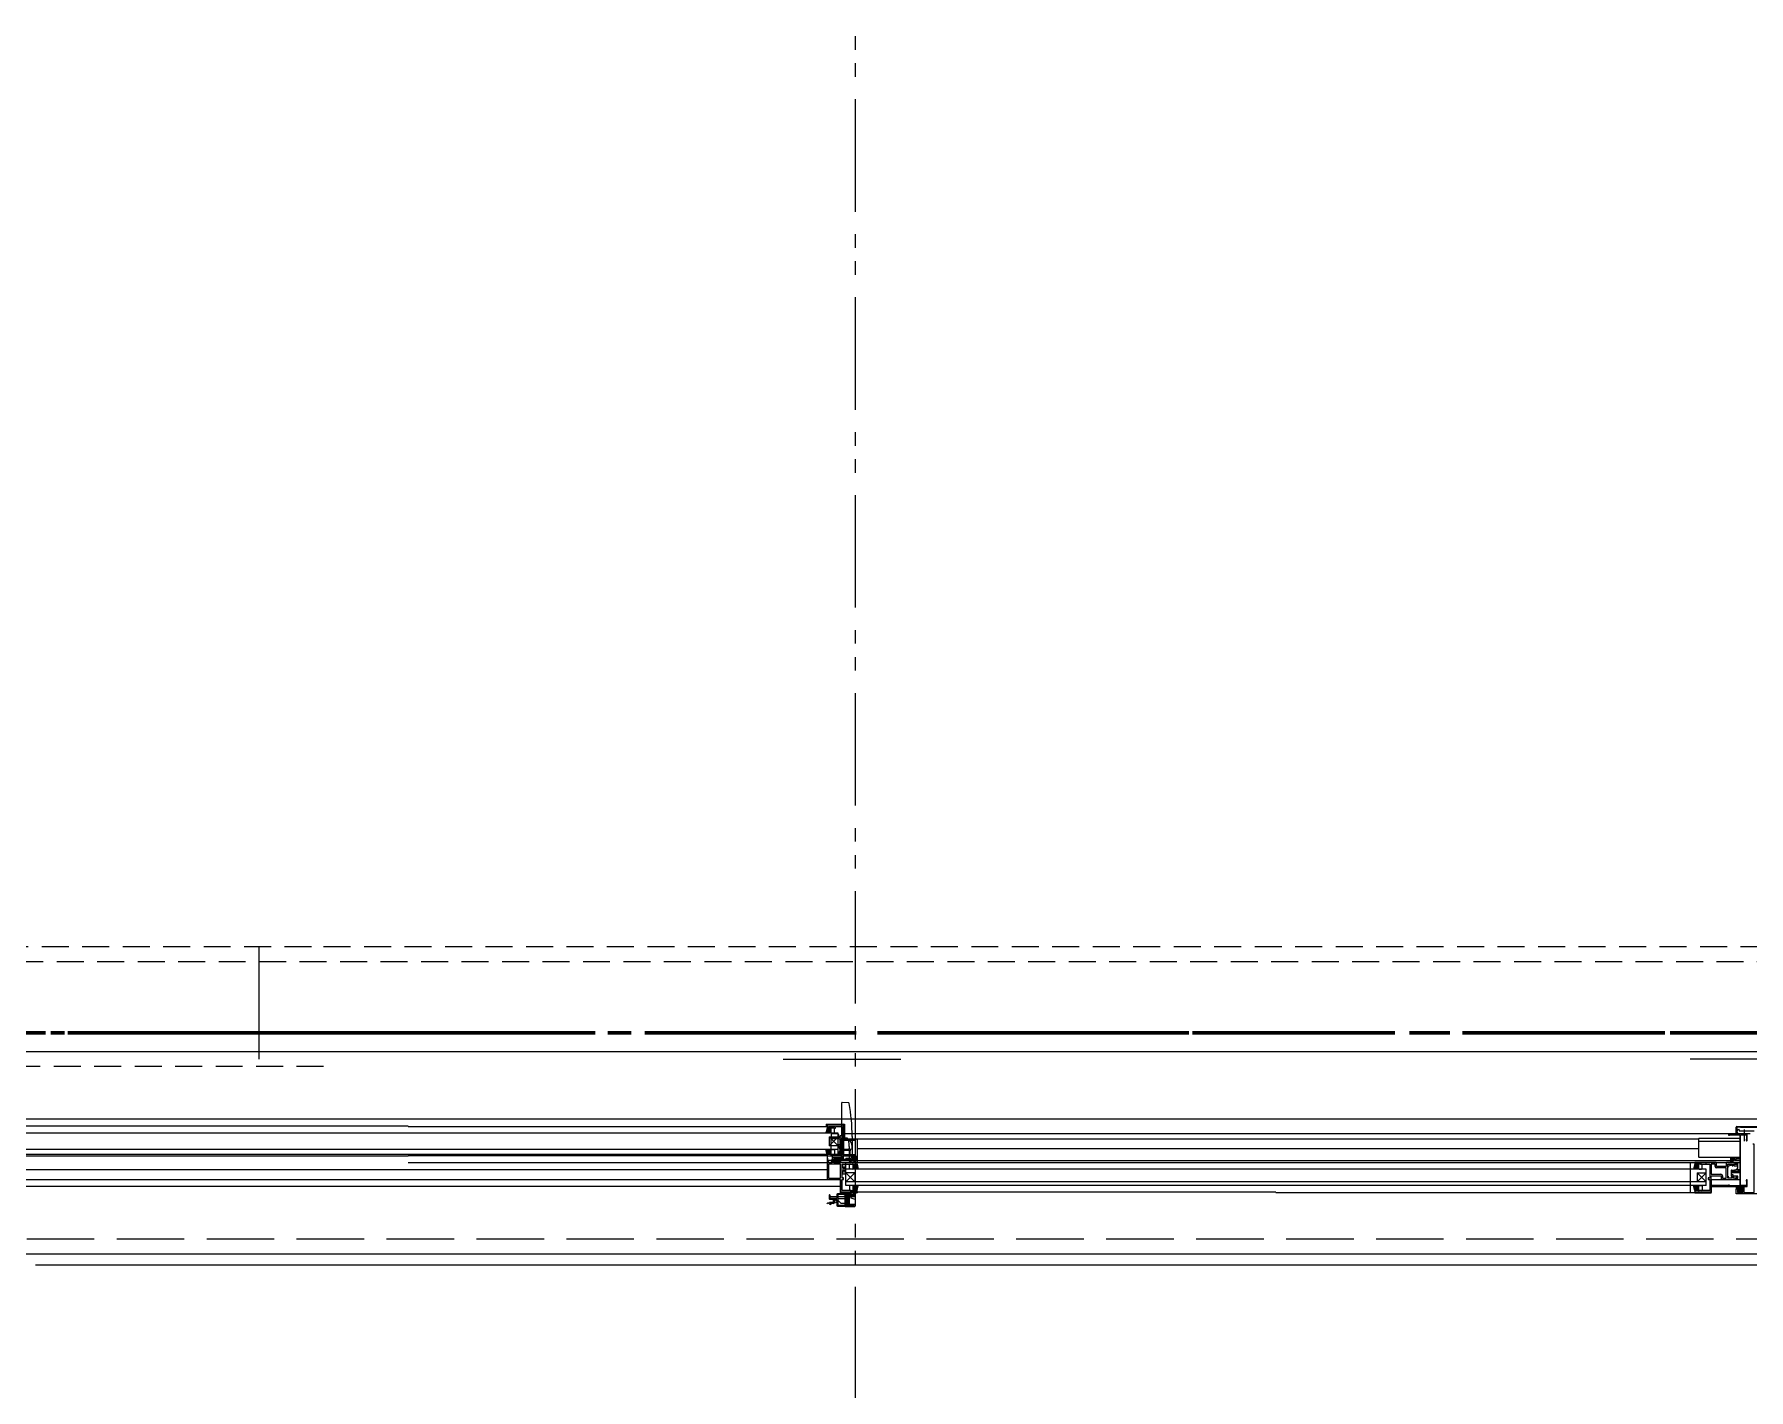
# Model space of a CAD drawing. Units: millimetres at full size, sheet at 1:30. Extents: x -16828 to 149130, y 47892 to 100313.
# Drawn here: x 6890 to 9177, y 50475 to 52283 of the extents above; entities that cross this region are included whole.
import ezdxf

# ---------------------------------------------------------------- set-up
doc = ezdxf.new("R2010")
doc.units = ezdxf.units.MM
doc.header["$LTSCALE"] = 30
for name, pattern in [('CHAIN2', [12, 9, -1, 1, -1]), ('DASHED1', [1.8, 1.2, -0.6]), ('DASHED3', [4, 3, -1]), ('DOUBLE_CHAIN1', [8.8, 5, -1, 0.6, -0.6, 0.6, -1])]:
    doc.linetypes.add(name, pattern=pattern)
for name, color, linetype, lineweight in [('0-0', 7, 'CHAIN2', 15), ('0-1', 7, 'Continuous', 15), ('2-0_通芯', 7, 'DOUBLE_CHAIN1', 15), ('2-2_間仕切り芯', 7, 'DOUBLE_CHAIN1', 15), ('2-A_建具', 7, 'Continuous', 15)]:
    doc.layers.add(name, color=color, linetype=linetype, lineweight=lineweight)

msp = doc.modelspace()

# ---------------------------------------------------------------- linework, layer by layer
at = {"layer": '0-0', "color": 1, "lineweight": 60}
msp.add_line((-9565.04, 50950.86), (35684.96, 50950.86), dxfattribs=at)
at = {"layer": '0-1'}
for p, q in [((6459.96, 50835.86), (11909.96, 50835.86)), ((-6110.04, 50655.86), (31079.96, 50655.86))]:
    msp.add_line(p, q, dxfattribs=at)
at = {"layer": '0-1', "linetype": 'DASHED3'}
msp.add_line((-1280.04, 50675.86), (21780.96, 50675.86), dxfattribs=at)
at = {"layer": '2-0_通芯', "color": 1, "lineweight": 60}
msp.add_line((-10727.74, 50950.86), (35684.96, 50950.86), dxfattribs=at)
at = {"layer": '2-2_間仕切り芯'}
msp.add_line((7984.96, 59059.84), (7984.96, 50005.86), dxfattribs=at)
at = {"layer": '2-A_建具', "linetype": 'DASHED1'}
for p, q in [((6649.96, 51045.86), (11719.96, 51045.86)), ((7275.96, 51065.86), (11093.96, 51065.86))]:
    msp.add_line(p, q, dxfattribs=at)
at = {"layer": '2-A_建具'}
for p, q in [((7189.96, 50915.86), (7189.96, 51065.86)), ((6649.96, 50925.86), (11719.96, 50925.86)), ((7888.96, 50915.86), (8045.96, 50915.86)), ((9323.46, 50915.86), (9098.96, 50915.86)), ((7966.96, 50857.35), (7966.96, 50813.49)), ((7976.15, 50857.55), (7967.48, 50857.85)), ((7388.71, 50826.36), (6807.76, 50826.36)), ((7962.46, 50817.06), (6814.96, 50817.06)), ((7947.46, 50825.56), (7388.71, 50825.56)), ((7947.46, 50823.56), (7945.96, 50817.06)), ((7952.23, 50823.56), (7946.03, 50817.36)), ((7946.36, 50817.06), (7946.03, 50817.39)), ((7946.26, 50828.96), (7970.96, 50828.96)), ((7946.26, 50828.96), (7946.26, 50825.56)), ((7947.77, 50817.06), (7946.3, 50818.53)), ((7950.82, 50823.56), (7946.45, 50819.2)), ((7949.19, 50817.06), (7946.56, 50819.68)), ((7950.6, 50817.06), (7946.83, 50820.83)), ((7949.4, 50823.56), (7946.88, 50821.03)), ((7952.02, 50817.06), (7947.1, 50821.98)), ((7952.46, 50822.37), (7947.15, 50817.06)), ((7947.99, 50823.56), (7947.3, 50822.87)), ((7952.46, 50818.03), (7947.36, 50823.13)), ((7947.46, 50827.26), (7947.46, 50824.06)), ((7952.46, 50823.56), (7947.46, 50823.56)), ((7968.96, 50827.76), (7947.96, 50827.76)), ((7952.46, 50819.45), (7948.34, 50823.56)), ((7952.46, 50820.96), (7948.56, 50817.06)), ((7952.46, 50820.86), (7949.76, 50823.56)), ((7952.46, 50819.55), (7949.97, 50817.06)), ((7952.46, 50822.27), (7951.17, 50823.56)), ((7952.46, 50818.13), (7951.39, 50817.06)), ((7952.46, 50817.06), (7952.46, 50823.56)), ((7952.46, 50822.56), (7952.46, 50818.06)), ((7956.46, 50823.56), (7953.46, 50823.56)), ((7953.46, 50817.06), (7956.46, 50817.06)), ((7962.32, 50815.56), (7953.57, 50815.86)), ((7957.46, 50818.06), (7957.46, 50822.56)), ((7962.46, 50788.49), (7962.46, 50817.06)), ((7962.8, 50815.1), (7963.26, 50809.87)), ((7970.96, 50828.96), (7970.96, 50808.96)), ((9174.46, 50815.86), (7970.96, 50815.86)), ((9159.96, 50816.36), (9159.96, 50824.86)), ((9160.76, 50816.36), (9159.96, 50816.36)), ((9161.87, 50818.28), (9160.76, 50816.36)), ((9160.96, 50825.86), (9208.96, 50825.86)), ((9160.96, 50824.86), (9160.96, 50818.81)), ((9165.96, 50824.86), (9160.96, 50824.86)), ((9160.96, 50818.81), (9161.87, 50818.28)), ((9161.19, 50818.77), (9162.24, 50821.66)), ((9161.61, 50818.05), (9161.41, 50818.16)), ((9161.76, 50816.86), (9161.76, 50817.79)), ((9162.53, 50821.86), (9163.76, 50821.86)), ((9178.86, 50815.86), (9162.76, 50815.86)), ((9164.26, 50821.36), (9164.26, 50820.16)), ((9164.56, 50819.86), (9170.49, 50819.86)), ((9165.96, 50824.46), (9165.96, 50824.86)), ((9203.96, 50824.46), (9165.96, 50824.46)), ((9171.16, 50817.18), (9171.16, 50821.74)), ((9171.16, 50814.98), (9171.16, 50816.18)), ((9171.83, 50819.86), (9184.29, 50819.86)), ((9174.96, 50807.36), (9174.96, 50815.36)), ((7962.46, 50795.06), (6814.96, 50795.06)), ((7947.46, 50788.56), (7945.96, 50795.06)), ((7946.36, 50795.06), (7946.03, 50794.74)), ((7952.23, 50788.56), (7946.03, 50794.76)), ((7947.77, 50795.06), (7946.3, 50793.59)), ((7950.82, 50788.56), (7946.45, 50792.93)), ((7949.19, 50795.06), (7946.56, 50792.44)), ((7950.6, 50795.06), (7946.83, 50791.29)), ((7952.02, 50795.06), (7947.1, 50790.14)), ((7952.46, 50789.75), (7947.15, 50795.06)), ((7952.46, 50794.09), (7947.36, 50788.99)), ((7952.46, 50792.68), (7948.34, 50788.56)), ((7952.46, 50791.16), (7948.56, 50795.06)), ((7952.46, 50792.58), (7949.97, 50795.06)), ((7950.46, 50812.06), (7962.46, 50812.06)), ((7950.46, 50812.06), (7962.46, 50800.06)), ((7950.46, 50800.06), (7962.46, 50812.06)), ((7950.46, 50812.06), (7950.46, 50800.06)), ((7962.46, 50800.06), (7950.46, 50800.06)), ((7952.46, 50793.99), (7951.39, 50795.06)), ((7952.46, 50795.06), (7952.46, 50787.86)), ((7952.46, 50789.56), (7952.46, 50794.06)), ((7953.46, 50795.06), (7956.46, 50795.06)), ((7957.46, 50794.06), (7957.46, 50789.56)), ((7967.46, 50801.49), (7962.46, 50801.49)), ((7967.46, 50801.49), (7962.46, 50788.49)), ((7967.46, 50788.49), (7962.46, 50801.49)), ((7965.06, 50811.26), (7963.49, 50811.29)), ((7964.46, 50808.52), (7964.46, 50788.75)), ((7968.46, 50813.49), (7965.06, 50813.49)), ((7965.06, 50810.88), (7965.06, 50813.49)), ((7968.46, 50812.82), (7965.06, 50812.82)), ((7965.06, 50810.88), (7968.46, 50810.88)), ((7966.96, 50782.37), (7966.96, 50810.74)), ((7966.96, 50806.37), (7967.19, 50807.92)), ((7979.99, 50795.83), (7967.48, 50795.39)), ((7967.7, 50808.35), (7976.55, 50808.04)), ((7967.96, 50794.37), (7976.83, 50794.37)), ((7968.46, 50810.88), (7968.46, 50808.32)), ((7968.46, 50795.42), (7968.46, 50781.87)), ((7970.46, 50811.54), (7970.46, 50808.25)), ((7974.96, 50809.81), (7974.96, 50808.96)), ((7976.96, 50799.37), (7976.96, 50796.67)), ((7976.96, 50793.87), (7976.96, 50779.87)), ((7980.96, 50812.47), (7980.96, 50788.13)), ((7980.96, 50796.83), (7980.96, 50799.37)), ((7987.46, 50808.96), (7987.46, 50778.37)), ((9109.96, 50796.06), (7987.46, 50796.06)), ((9109.96, 50808.96), (9109.96, 50785.46)), ((9164.96, 50805.92), (9109.96, 50805.92)), ((9163.96, 50809.96), (9110.96, 50809.96)), ((9171.16, 50806.34), (9171.16, 50813.98)), ((6769.96, 50786.56), (7388.71, 50786.56)), ((7952.46, 50788.56), (6824.96, 50788.56)), ((6829.96, 50786.66), (7388.71, 50786.66)), ((7947.76, 50786.56), (7388.71, 50786.56)), ((7947.46, 50777.56), (7388.71, 50777.56)), ((7949.4, 50788.56), (7946.88, 50791.09)), ((7947.99, 50788.56), (7947.3, 50789.25)), ((7947.46, 50788.06), (7947.46, 50755.16)), ((7947.46, 50786.56), (7969.53, 50786.55)), ((7954.46, 50780.56), (7948.66, 50780.56)), ((7952.46, 50791.26), (7949.76, 50788.56)), ((7952.46, 50789.85), (7951.17, 50788.56)), ((7952.96, 50787.37), (7963.49, 50787.74)), ((7952.96, 50787.27), (7966.96, 50787.52)), ((7987.46, 50780.97), (7953.04, 50780.97)), ((7953.04, 50779.47), (7966.46, 50779.47)), ((7956.46, 50788.56), (7953.46, 50788.56)), ((7954.96, 50782.47), (7987.46, 50782.47)), ((7954.96, 50780.97), (7954.96, 50782.47)), ((7964.96, 50784.06), (7955.46, 50784.06)), ((9164.96, 50777.56), (7956.39, 50777.56)), ((7956.96, 50782.47), (7956.96, 50780.97)), ((7958.46, 50782.47), (7958.52, 50783.11)), ((7966.4, 50783.11), (7958.52, 50783.11)), ((7958.96, 50780.56), (7968.46, 50780.56)), ((7959.46, 50783.97), (7959.46, 50782.47)), ((7962.46, 50783.97), (7959.46, 50783.97)), ((7959.66, 50779.47), (7959.66, 50778.47)), ((7965.26, 50778.47), (7959.66, 50778.47)), ((7960.46, 50783.76), (7961.1, 50782.47)), ((7960.46, 50780.97), (7960.46, 50778.47)), ((7960.76, 50780.97), (7960.76, 50778.47)), ((7962.46, 50784.9), (7962.46, 50776.87)), ((7964.46, 50783.76), (7963.82, 50782.47)), ((7964.16, 50780.97), (7964.16, 50778.47)), ((7966.96, 50789.64), (7964.46, 50789.61)), ((7964.46, 50780.97), (7964.46, 50778.47)), ((7965.26, 50779.47), (7965.26, 50778.47)), ((7966.46, 50782.47), (7966.4, 50783.11)), ((7966.46, 50779.47), (7966.46, 50780.97)), ((7972.46, 50775.63), (7967.46, 50762.63)), ((7972.46, 50762.63), (7967.46, 50775.63)), ((7968.46, 50786.92), (7977.29, 50787.23)), ((7968.46, 50781.87), (7976.96, 50781.87)), ((7976.96, 50780.37), (7968.96, 50780.37)), ((7969.53, 50780.56), (7969.53, 50786.56)), ((7969.53, 50780.66), (7983.61, 50780.66)), ((7969.53, 50780.56), (7983.11, 50780.56)), ((7972.56, 50783.81), (7972.46, 50781.57)), ((7972.46, 50781.57), (7976.96, 50781.37)), ((7972.46, 50747.06), (7972.46, 50775.63)), ((7972.49, 50782.31), (7976.53, 50782.13)), ((7972.56, 50783.81), (7978.03, 50783.57)), ((7979.99, 50787.13), (7976.98, 50787.02)), ((7977.46, 50770.06), (7977.46, 50774.56)), ((7977.96, 50780.63), (7977.96, 50778.46)), ((7978.46, 50778.37), (7987.46, 50778.37)), ((7978.46, 50775.56), (7981.46, 50775.56)), ((7979.46, 50778.37), (7979.46, 50782.07)), ((7982.11, 50784.66), (7982.11, 50785.46)), ((7982.11, 50784.96), (7984.61, 50784.96)), ((7982.46, 50769.06), (7982.46, 50776.26)), ((7982.46, 50771.45), (7986.57, 50775.56)), ((7982.46, 50772.86), (7985.16, 50775.56)), ((7982.46, 50774.27), (7983.75, 50775.56)), ((7982.46, 50775.56), (7987.46, 50775.56)), ((7982.46, 50770.03), (7987.56, 50775.13)), ((7982.46, 50774.56), (7982.46, 50770.06)), ((7982.46, 50774.37), (7987.77, 50769.06)), ((7982.46, 50772.96), (7986.36, 50769.06)), ((7982.46, 50771.55), (7984.95, 50769.06)), ((7982.46, 50770.13), (7983.53, 50769.06)), ((7982.86, 50784.26), (7982.51, 50784.26)), ((7982.69, 50775.56), (7988.89, 50769.36)), ((7983.11, 50780.76), (7982.86, 50784.26)), ((7982.9, 50769.06), (7987.82, 50773.98)), ((7983.11, 50780.76), (7983.11, 50777.81)), ((7983.61, 50777.66), (7987.46, 50777.66)), ((7984.21, 50784.26), (7983.86, 50784.26)), ((7984.1, 50775.56), (7988.47, 50771.2)), ((7984.32, 50769.06), (7988.09, 50772.83)), ((7984.61, 50785.46), (7984.61, 50784.66)), ((7985.52, 50775.56), (7988.04, 50773.03)), ((7985.73, 50769.06), (7988.35, 50771.68)), ((7986.26, 50786.55), (7986.26, 50781.06)), ((7986.26, 50781.06), (7987.46, 50781.06)), ((7986.93, 50775.56), (7987.62, 50774.87)), ((7987.15, 50769.06), (7988.62, 50770.53)), ((7987.46, 50776.06), (7987.46, 50777.66)), ((9104.96, 50777.46), (7987.46, 50777.46)), ((7987.46, 50775.56), (7988.96, 50769.06)), ((7988.56, 50769.06), (7988.88, 50769.39)), ((9098.96, 50777.46), (9098.96, 50737.76)), ((9104.96, 50775.56), (9103.46, 50769.06)), ((9109.73, 50775.56), (9103.53, 50769.36)), ((9103.86, 50769.06), (9103.53, 50769.39)), ((9105.27, 50769.06), (9103.8, 50770.53)), ((9108.32, 50775.56), (9103.95, 50771.2)), ((9106.69, 50769.06), (9104.06, 50771.68)), ((9108.1, 50769.06), (9104.33, 50772.83)), ((9106.9, 50775.56), (9104.38, 50773.03)), ((9109.52, 50769.06), (9104.6, 50773.98)), ((9109.96, 50774.37), (9104.65, 50769.06)), ((9105.49, 50775.56), (9104.8, 50774.87)), ((9109.96, 50770.03), (9104.86, 50775.13)), ((9104.96, 50777.66), (9104.96, 50776.06)), ((9109.96, 50775.56), (9104.96, 50775.56)), ((9109.96, 50771.45), (9105.84, 50775.56)), ((9109.96, 50772.96), (9106.06, 50769.06)), ((9109.96, 50772.86), (9107.26, 50775.56)), ((9109.96, 50771.55), (9107.47, 50769.06)), ((9109.96, 50774.27), (9108.67, 50775.56)), ((9109.96, 50770.13), (9108.89, 50769.06)), ((9109.96, 50769.06), (9109.96, 50776.26)), ((9109.96, 50774.56), (9109.96, 50770.06)), ((9163.96, 50784.46), (9110.96, 50784.46)), ((9113.96, 50775.56), (9110.96, 50775.56)), ((9114.96, 50770.06), (9114.96, 50774.56)), ((9119.92, 50775.63), (9120, 50775.63)), ((9154.59, 50774.4), (9149.95, 50772.73)), ((9152.46, 50782.86), (9152.46, 50781.56)), ((9153, 50780.36), (9152.46, 50779.82)), ((9152.46, 50780.06), (9152.46, 50778.06)), ((9155.66, 50779.36), (9152.46, 50779.36)), ((9154.76, 50780.36), (9152.76, 50780.36)), ((9152.76, 50778.23), (9152.96, 50779.36)), ((9154.35, 50780.36), (9153.35, 50779.36)), ((9154.55, 50782.77), (9154.05, 50782.27)), ((9154.26, 50781.76), (9154.6, 50781.76)), ((9154.36, 50779.36), (9156.58, 50777.68)), ((9155.47, 50782.83), (9154.4, 50781.76)), ((9156.66, 50781.33), (9154.69, 50779.36)), ((9154.96, 50779.36), (9156.78, 50777.96)), ((9156.65, 50782.66), (9155.06, 50781.07)), ((9155.06, 50781.3), (9155.06, 50780.66)), ((9157.66, 50782.66), (9155.56, 50782.66)), ((9156.15, 50774.37), (9157.46, 50773.76)), ((9156.5, 50779.82), (9156.2, 50779.52)), ((9156.66, 50781.46), (9156.66, 50780.36)), ((9156.96, 50781.76), (9158.36, 50781.76)), ((9158.19, 50782.86), (9157.09, 50781.76)), ((9161.75, 50776.27), (9157.53, 50777.54)), ((9158.64, 50781.96), (9158.46, 50781.78)), ((9158.66, 50782.06), (9158.66, 50782.56)), ((9162.46, 50771.66), (9162.46, 50775.32)), ((7947.46, 50768.06), (6824.96, 50768.06)), ((7965.26, 50738.26), (7965.26, 50754.57)), ((7965.46, 50754.57), (7965.26, 50754.57)), ((7967.46, 50762.63), (7972.46, 50762.63)), ((9119.96, 50769.06), (7972.46, 50769.06)), ((7984.46, 50764.06), (7972.46, 50764.06)), ((7984.46, 50764.06), (7972.46, 50752.06)), ((7984.46, 50752.06), (7972.46, 50764.06)), ((9119.96, 50752.06), (7972.46, 50752.06)), ((9119.96, 50747.06), (7972.46, 50747.06)), ((7981.46, 50769.06), (7978.46, 50769.06)), ((7981.46, 50747.06), (7978.46, 50747.06)), ((7982.46, 50741.75), (7987.77, 50747.06)), ((7982.46, 50743.16), (7986.36, 50747.06)), ((7982.46, 50744.58), (7984.95, 50747.06)), ((7982.46, 50747.06), (7982.46, 50739.86)), ((7982.46, 50745.99), (7983.53, 50747.06)), ((7982.69, 50740.56), (7988.89, 50746.76)), ((7982.9, 50747.06), (7987.82, 50742.14)), ((7984.32, 50747.06), (7988.09, 50743.29)), ((7984.46, 50764.06), (7984.46, 50752.06)), ((7985.73, 50747.06), (7988.35, 50744.44)), ((7987.15, 50747.06), (7988.62, 50745.59)), ((7987.46, 50740.56), (7988.96, 50747.06)), ((7988.56, 50747.06), (7988.88, 50746.74)), ((9104.96, 50740.56), (9103.46, 50747.06)), ((9103.86, 50747.06), (9103.53, 50746.74)), ((9109.73, 50740.56), (9103.53, 50746.76)), ((9105.27, 50747.06), (9103.8, 50745.59)), ((9106.69, 50747.06), (9104.06, 50744.44)), ((9108.1, 50747.06), (9104.33, 50743.29)), ((9109.52, 50747.06), (9104.6, 50742.14)), ((9109.96, 50741.75), (9104.65, 50747.06)), ((9109.96, 50743.16), (9106.06, 50747.06)), ((9109.96, 50744.58), (9107.47, 50747.06)), ((9107.96, 50764.06), (9119.96, 50764.06)), ((9107.96, 50764.06), (9119.96, 50752.06)), ((9107.96, 50752.06), (9119.96, 50764.06)), ((9107.96, 50764.06), (9107.96, 50752.06)), ((9109.96, 50745.99), (9108.89, 50747.06)), ((9109.96, 50747.06), (9109.96, 50739.86)), ((9110.96, 50769.06), (9113.96, 50769.06)), ((9110.96, 50747.06), (9113.96, 50747.06)), ((9119.96, 50747.06), (9119.96, 50769.06)), ((9126.96, 50762.09), (9139.89, 50762.09)), ((9126.96, 50755.16), (9164.96, 50755.16)), ((9149.96, 50747.26), (9127.16, 50747.26)), ((9149.56, 50759.76), (9148.96, 50759.76)), ((9149.56, 50759.76), (9149.56, 50757.09)), ((9153.36, 50757.76), (9154.53, 50757.76)), ((9153.36, 50757.09), (9153.36, 50757.76)), ((9153.46, 50767.71), (9153.46, 50759.46)), ((9153.46, 50764.66), (9164.96, 50764.66)), ((9162.46, 50759.46), (9153.46, 50759.46)), ((9153.68, 50767.66), (9159.06, 50767.71)), ((9155.73, 50761.58), (9153.73, 50762.31)), ((9154.53, 50757.76), (9154.53, 50759.46)), ((9154.83, 50759.76), (9155.76, 50759.76)), ((9156.06, 50760.06), (9156.06, 50761.11)), ((9157.53, 50755.18), (9161.75, 50756.45)), ((9164.96, 50768.06), (9159.84, 50768.06)), ((9174.96, 50746.36), (9174.96, 50754.36)), ((7965.26, 50745.86), (6760.46, 50745.86)), ((7950.46, 50734.16), (7950.46, 50729.26)), ((7950.86, 50723.76), (7956.36, 50723.76)), ((7951.46, 50732.36), (7960.46, 50732.36)), ((7980.06, 50735.86), (7961.46, 50735.86)), ((7961.76, 50732.36), (7971.46, 50732.36)), ((7961.76, 50729.66), (7971.46, 50729.66)), ((7962.06, 50728.56), (7961.76, 50728.56)), ((7962.06, 50728.56), (7962.06, 50727.56)), ((7962.06, 50727.56), (7965.86, 50723.76)), ((7965.26, 50738.26), (7987.76, 50738.26)), ((7965.86, 50723.76), (7971.46, 50723.76)), ((7965.96, 50738.56), (8546.21, 50738.56)), ((7986.76, 50737.26), (7966.26, 50737.26)), ((7971.46, 50737.21), (7971.46, 50735.86)), ((7971.46, 50720.75), (7971.46, 50732.39)), ((7971.96, 50735.86), (7971.96, 50737.2)), ((7971.96, 50736.36), (7972.46, 50736.36)), ((7972.46, 50737.2), (7972.46, 50735.86)), ((7972.76, 50720.74), (7972.76, 50734.68)), ((7972.76, 50734.36), (7977.06, 50734.36)), ((7972.76, 50734.36), (7973.76, 50733.36)), ((7972.92, 50735.86), (7972.92, 50737.19)), ((7973.42, 50737.19), (7973.42, 50735.86)), ((7973.76, 50733.36), (7973.76, 50721.96)), ((7976.06, 50733.36), (7973.76, 50733.36)), ((7976.06, 50733.36), (7977.06, 50734.36)), ((7976.06, 50721.96), (7976.06, 50733.36)), ((7976.5, 50735.86), (7976.5, 50737.16)), ((7977, 50737.16), (7977, 50735.86)), ((7977.06, 50734.74), (7977.06, 50720.68)), ((7984.46, 50732.16), (7977.06, 50732.16)), ((7977.46, 50746.06), (7977.46, 50741.56)), ((7977.46, 50735.86), (7977.46, 50737.15)), ((7977.46, 50736.36), (7977.96, 50736.36)), ((7977.96, 50737.15), (7977.96, 50735.86)), ((7984.26, 50733.56), (7978.26, 50733.56)), ((7978.46, 50740.56), (7981.46, 50740.56)), ((7978.46, 50737.15), (7978.46, 50735.86)), ((7979.46, 50730.34), (7979.46, 50732.16)), ((7984.8, 50728.4), (7979.46, 50730.34)), ((7980.06, 50735.86), (7980.06, 50734.41)), ((7982.46, 50746.09), (7987.56, 50740.99)), ((7982.46, 50741.56), (7982.46, 50746.06)), ((7982.46, 50744.68), (7986.57, 50740.56)), ((7982.46, 50743.26), (7985.16, 50740.56)), ((7982.46, 50741.85), (7983.75, 50740.56)), ((7982.46, 50740.56), (7987.46, 50740.56)), ((7982.46, 50734.41), (7982.46, 50735.86)), ((7982.46, 50735.86), (7985.46, 50735.86)), ((7983.76, 50734.41), (7983.76, 50733.56)), ((7984.1, 50740.56), (7988.47, 50744.93)), ((7985.46, 50720.26), (7985.46, 50737.18)), ((7985.46, 50733.46), (7985.46, 50734.86)), ((7985.52, 50740.56), (7988.04, 50743.09)), ((7986.93, 50740.56), (7987.62, 50741.25)), ((7987.46, 50738.56), (7987.46, 50740.06)), ((7987.76, 50738.56), (7987.76, 50738.26)), ((8546.21, 50737.76), (9127.16, 50737.76)), ((9108.32, 50740.56), (9103.95, 50744.93)), ((9106.9, 50740.56), (9104.38, 50743.09)), ((9104.66, 50738.56), (9104.66, 50738.26)), ((9127.16, 50738.26), (9104.66, 50738.26)), ((9105.49, 50740.56), (9104.8, 50741.25)), ((9109.96, 50746.09), (9104.86, 50740.99)), ((9109.96, 50740.56), (9104.96, 50740.56)), ((9105.66, 50737.26), (9126.16, 50737.26)), ((9109.96, 50744.68), (9105.84, 50740.56)), ((9109.96, 50743.26), (9107.26, 50740.56)), ((9109.96, 50741.85), (9108.67, 50740.56)), ((9109.96, 50741.56), (9109.96, 50746.06)), ((9113.96, 50740.56), (9110.96, 50740.56)), ((9114.96, 50746.06), (9114.96, 50741.56)), ((9127.16, 50745.86), (9174.46, 50745.86)), ((9161.82, 50745.91), (9159.96, 50744.38)), ((9159.96, 50745.91), (9159.96, 50742.86)), ((9162.41, 50745.91), (9159.96, 50745.91)), ((9163.11, 50745.79), (9159.96, 50742.92)), ((9159.96, 50742.86), (9163.71, 50742.86)), ((9159.96, 50735.86), (9159.96, 50742.36)), ((9160.46, 50742.86), (9162.96, 50742.86)), ((9164.39, 50745.64), (9161.35, 50742.86)), ((9162.78, 50741.46), (9162.16, 50740.84)), ((9162.16, 50740.96), (9162.16, 50739.56)), ((9168.9, 50745.91), (9162.17, 50739.44)), ((9163.71, 50741.46), (9162.66, 50741.46)), ((9168.16, 50739.06), (9162.66, 50739.06)), ((9165.77, 50745.61), (9162.77, 50742.86)), ((9170.31, 50745.91), (9163.21, 50739.06)), ((9167.3, 50745.73), (9163.71, 50742.39)), ((9163.71, 50742.86), (9163.71, 50741.46)), ((9167.11, 50741.55), (9164.62, 50739.06)), ((9168.38, 50741.41), (9166.04, 50739.06)), ((9167.11, 50742.86), (9167.11, 50741.46)), ((9170.41, 50742.86), (9167.11, 50742.86)), ((9167.11, 50741.46), (9168.16, 50741.46)), ((9168.66, 50740.27), (9167.45, 50739.06)), ((9167.96, 50742.86), (9169.96, 50742.86)), ((9168.41, 50745.91), (9170.41, 50745.91)), ((9170.41, 50744.6), (9168.42, 50742.86)), ((9168.66, 50740.96), (9168.66, 50739.56)), ((9170.41, 50743.43), (9169.84, 50742.86)), ((9170.41, 50745.91), (9170.41, 50742.86)), ((7948.96, 50722.5), (7948.76, 50722.5)), ((7951.96, 50723.26), (7951.76, 50723.26)), ((7954.96, 50722.5), (7954.76, 50722.5)), ((7961.46, 50719.56), (7984.46, 50719.56)), ((7961.76, 50720.76), (7971.46, 50720.76)), ((7971.46, 50719.56), (7971.46, 50719.26)), ((7971.46, 50719.26), (7984.46, 50719.26)), ((7973.76, 50721.96), (7976.06, 50721.96)), ((7976.06, 50721.96), (7977.06, 50720.96)), ((7977.06, 50722.06), (7985.46, 50722.06)), ((7985.46, 50720.56), (7985.46, 50721.26)), ((11478.46, 50640.86), (6891.46, 50640.86))]:
    msp.add_line(p, q, dxfattribs=at)
at = {"layer": '2-A_建具', "linetype": 'DASHED1'}
msp.add_lwpolyline([(7275.96, 50905.86), (6629.96, 50905.86), (6629.96, 51065.86), (7275.96, 51065.86)], dxfattribs=at)
at = {"layer": '2-A_建具'}
for points in [[(7969.46, 50827.96), (7947.26, 50827.96), (7947.26, 50825.56)], [(7952.24, 50824.15), (7949.39, 50824.91), (7949.39, 50825.83), (7957.96, 50825.83), (7957.96, 50823.56), (7958.96, 50823.56), (7958.96, 50825.83), (7967.46, 50825.83), (7967.46, 50808.96), (7965.46, 50808.96), (7965.46, 50806.86), (7966.26, 50806.86)], [(7963.26, 50809.87), (7953.26, 50809.87), (7953.26, 50815.56)], [(9109.96, 50808.96), (7969.46, 50808.96), (7969.46, 50827.96)], [(9149.96, 50815.86), (9149.96, 50814.26), (9151.16, 50814.26)], [(7952.96, 50787.27), (7952.96, 50809.87), (7963.49, 50809.5), (7963.49, 50811.29)], [(7966.59, 50807.03), (7967.46, 50807.03), (7967.46, 50788.49), (7962.42, 50788.49)], [(9151.76, 50814.86), (9164.96, 50814.86), (9164.96, 50783.86), (9153.46, 50783.86)], [(9174.46, 50754.86), (9173.96, 50754.86), (9173.36, 50753.82), (9173.36, 50752.86), (9174.06, 50752.86), (9174.06, 50747.06), (9166.16, 50747.06), (9166.16, 50814.66), (9174.06, 50814.66), (9174.06, 50808.86), (9173.36, 50808.86), (9173.36, 50807.9), (9173.96, 50806.86), (9174.46, 50806.86)], [(9170.46, 50742.36), (9170.46, 50737.79), (9183.99, 50737.79), (9183.99, 50802.13), (9182.46, 50802.13)], [(7947.46, 50786.56), (7967.53, 50786.56), (7967.53, 50782.06)], [(7954.46, 50786.56), (7954.46, 50779.86), (7953.06, 50779.86), (7953.06, 50779.06), (7954.46, 50779.06), (7954.46, 50777.56), (7948.66, 50777.56), (7948.66, 50779.06), (7950.06, 50779.06), (7950.06, 50779.86), (7948.66, 50779.86), (7948.66, 50782.96)], [(7961.5, 50788.49), (7955.19, 50788.49), (7953.46, 50787.86), (7952.46, 50787.86)], [(7956.39, 50777.56), (7956.39, 50782.56), (7959.27, 50782.56), (7965, 50783.06)], [(7967.53, 50782.06), (7964.65, 50782.06), (7958.92, 50781.56)], [(7968.33, 50757.09), (7967.46, 50757.09), (7967.46, 50775.63), (7972.5, 50775.63)], [(7969.46, 50781.56), (7969.46, 50786.56), (7979.56, 50786.56), (7979.56, 50785.26)], [(7973.42, 50775.63), (7979.73, 50775.63), (7981.46, 50776.26), (7982.46, 50776.26)], [(7980.56, 50784.26), (7981.86, 50784.26), (7981.86, 50785.06), (7980.76, 50785.06), (7980.76, 50786.56), (7985.96, 50786.56), (7985.96, 50785.06), (7984.86, 50785.06), (7984.86, 50784.26), (7986.26, 50784.26)], [(7981.06, 50786.56), (7981.06, 50785.46), (7982.11, 50785.46)], [(7983.61, 50777.66), (7983.61, 50780.76), (7983.86, 50784.26)], [(7983.61, 50780.56), (9154.76, 50780.56), (9154.76, 50781.36), (9153.66, 50781.36), (9153.66, 50782.86), (9158.86, 50782.86), (9158.86, 50781.36), (9157.76, 50781.36), (9157.76, 50780.56), (9164.96, 50780.56)], [(7984.61, 50785.46), (7985.66, 50785.46), (7985.66, 50786.56)], [(9162.46, 50775.32), (9157.39, 50777.46), (9157.39, 50777.66), (9147.46, 50777.66), (9147.46, 50777.46), (9133.46, 50777.46), (9133.46, 50777.66), (9104.96, 50777.66)], [(9109.96, 50776.26), (9110.96, 50776.26), (9112.69, 50775.63), (9119, 50775.63)], [(9120.92, 50775.63), (9124.96, 50775.63), (9124.96, 50757.09), (9124.09, 50757.09)], [(9132.03, 50772.63), (9132.03, 50775.63), (9126.96, 50775.63), (9126.96, 50762.09)], [(9146.96, 50777.06), (9146.96, 50772.56), (9133.96, 50772.56), (9133.96, 50777.06)], [(9141.89, 50760.09), (9141.89, 50757.09), (9147.03, 50757.09), (9147.03, 50770.63), (9134.03, 50770.63)], [(9162.46, 50757.4), (9162.46, 50759.46), (9160.16, 50759.46), (9160.16, 50758.66), (9161.26, 50758.66), (9161.26, 50757.45), (9160.06, 50757.09), (9156.06, 50757.09), (9156.06, 50758.66), (9157.16, 50758.66), (9157.16, 50759.46), (9154.86, 50759.46), (9154.86, 50757.09), (9148.96, 50757.09), (9148.96, 50775.63), (9154.86, 50775.63), (9154.86, 50773.26), (9155.86, 50773.26), (9155.86, 50775.63), (9160.06, 50775.63), (9161.46, 50775.21), (9161.46, 50773.76)], [(9153.46, 50767.71), (9159.06, 50767.71), (9159.7, 50767.94), (9161.39, 50769.36), (9162.46, 50771.66)], [(9162.46, 50772.96), (9157.46, 50772.96), (9157.46, 50773.76)], [(9160.06, 50781.56), (9160.06, 50782.66), (9164.96, 50782.66), (9164.96, 50767.36), (9162.65, 50767.36)], [(6824.96, 50755.16), (7965.46, 50755.16), (7965.46, 50739.06)], [(7982.46, 50739.86), (7981.46, 50739.86), (7979.73, 50740.49), (7967.46, 50740.49), (7967.46, 50755.16), (7969.46, 50755.16), (7969.46, 50757.26), (7968.66, 50757.26)], [(9123.76, 50757.26), (9122.96, 50757.26), (9122.96, 50755.16), (9124.96, 50755.16), (9124.96, 50740.49), (9112.69, 50740.49), (9110.96, 50739.86), (9109.96, 50739.86)], [(9126.96, 50739.06), (9126.96, 50760.16), (9139.96, 50760.16), (9139.96, 50755.66)], [(9126.96, 50755.26), (9140.46, 50755.26), (9140.46, 50755.06), (9157.39, 50755.06), (9157.39, 50755.16), (9161.75, 50756.45), (9162.26, 50756.81), (9162.46, 50757.4)], [(9127.16, 50737.76), (9127.16, 50754.57), (9126.96, 50754.57)], [(9151.16, 50747.46), (9149.96, 50747.46), (9149.96, 50745.86)], [(9154.66, 50764.66), (9154.66, 50765.96), (9164.96, 50765.96), (9164.96, 50746.86), (9151.76, 50746.86)], [(9162.26, 50767.66), (9157.96, 50767.66), (9153.92, 50767.31)], [(7950.96, 50728.76), (7955.56, 50728.76), (7955.56, 50724.56), (7950.86, 50724.56), (7950.86, 50723.76)], [(7960.46, 50734.86), (7960.46, 50729.66), (7951.46, 50729.66), (7951.46, 50734.16)], [(7957.66, 50724.94), (7957.41, 50725.15), (7957.09, 50725.07), (7956.82, 50725.54), (7957.38, 50726.1), (7957.28, 50726.36), (7956.66, 50726.36), (7956.66, 50728.56), (7960.46, 50728.56), (7960.46, 50725.56), (7960.76, 50725.26), (7960.91, 50724.93), (7960.46, 50724.39), (7960.46, 50720.56)], [(7966.26, 50737.26), (7965.55, 50737.55), (7965.26, 50738.26)], [(7982.96, 50720.96), (7978.26, 50720.96), (7978.26, 50721.76), (7977.26, 50721.76), (7977.26, 50720.66), (7972.66, 50720.66), (7972.66, 50734.76), (7977.26, 50734.76), (7977.26, 50732.46), (7984.46, 50732.46)], [(7978.26, 50733.56), (7978.26, 50735.06), (7979.76, 50735.06), (7979.76, 50735.86)], [(7978.76, 50733.56), (7978.76, 50734.41), (7983.76, 50734.41)], [(7982.76, 50735.86), (7982.76, 50735.06), (7984.26, 50735.06), (7984.26, 50733.56)], [(7987.76, 50738.26), (7987.47, 50737.55), (7986.76, 50737.26)], [(9104.96, 50740.06), (9104.96, 50738.56), (9126.46, 50738.56)], [(9209.96, 50742.36), (9209.96, 50735.86), (9159.96, 50735.86)], [(9163.46, 50742.36), (9163.46, 50741.86), (9161.96, 50741.86), (9161.96, 50737.79), (9168.96, 50737.79), (9168.96, 50741.86), (9167.46, 50741.86), (9167.46, 50742.36)], [(7977.06, 50720.96), (7972.76, 50720.96), (7973.76, 50721.96)], [(7984.96, 50721.76), (7983.76, 50721.76), (7983.46, 50721.46)]]:
    msp.add_lwpolyline(points, dxfattribs=at)
for points in [[(7969.46, 50788.49), (7985.53, 50788.49), (7985.53, 50807.03), (7969.46, 50807.03)], [(7949.39, 50757.09), (7965.46, 50757.09), (7965.46, 50775.63), (7949.39, 50775.63)], [(7961.76, 50720.46), (7971.46, 50720.46), (7971.46, 50732.66), (7970.66, 50732.66), (7970.66, 50733.56), (7971.46, 50733.56), (7971.46, 50734.96), (7961.76, 50734.96)]]:
    msp.add_lwpolyline(points, close=True, dxfattribs=at)
msp.add_circle((7958.97, 50725.66), 1.45, dxfattribs=at)
for centre, radius, start, end in [((7967.46, 50857.35), 0.5, 88, 180), ((7976.11, 50856.55), 1, 9.79346, 88), ((7715.96, 50811.65), 265, 0.17857, 9.79346), ((7947.26, 50827.96), 1, 90, 179.99999), ((7947.96, 50827.26), 0.5, 90, 180), ((7947.96, 50824.06), 0.5, 180, 270), ((7952.16, 50823.86), 0.3, 270, 75), ((7953.46, 50822.56), 1, 90.0001, 180.0001), ((7953.46, 50818.06), 1, 180.0001, 270.0001), ((7953.56, 50815.56), 0.3, 88, 180), ((7956.46, 50822.56), 1, 0.0001, 90.0001), ((7956.46, 50818.06), 1, 270.0001, 0.0001), ((7962.3, 50815.06), 0.5, 5, 88.02699), ((7968.96, 50827.26), 0.5, 0, 90), ((7969.96, 50827.96), 1, 0, 90), ((9160.96, 50824.86), 1, 90, 180), ((9161.66, 50818.6), 0.5, 160.00375, 240.00007), ((9161.46, 50817.79), 0.3, 0, 60.01506), ((9162.76, 50816.86), 1, 180, 270), ((9162.53, 50821.56), 0.3, 90, 159.98725), ((9163.76, 50821.36), 0.5, 0, 90), ((9164.56, 50820.16), 0.3, 180, 270), ((9170.49, 50819.66), 0.2, 16.60294, 90), ((9171.16, 50819.86), 0.5, 196.5981, 343.3939), ((9171.83, 50819.66), 0.2, 90, 163.39706), ((9174.46, 50815.36), 0.5, 0, 90), ((7953.46, 50794.06), 1, 89.9999, 179.9999), ((7956.46, 50794.06), 1, 359.9999, 89.9999), ((7963.46, 50808.52), 1, 0, 90), ((7963.46, 50808.5), 1, 0, 88), ((7966.26, 50807.06), 0.2, 270, 324.90037), ((7966.59, 50806.83), 0.2, 90, 144.90037), ((7966.46, 50810.74), 0.5, 0, 16.57035), ((7967.46, 50795.89), 0.5, 180, 272), ((7967.96, 50795.37), 1, 180, 270), ((7967.69, 50807.85), 0.5, 88, 171.46923), ((7969.96, 50809.46), 0.5, 180, 270), ((7971.46, 50810.95), 0.5, 180, 268.6024), ((7970.96, 50790.46), 20, 81.24067, 88.6024), ((7970.96, 50790.46), 20, 79.17457, 81.24067), ((7974.66, 50809.81), 0.3, 0, 79.17457), ((7975.59, 50807.07), 1, 5.53061, 88), ((7975.96, 50796.67), 1, 272, 0), ((7976.5, 50807.04), 1, 49.17186, 88), ((7895.96, 50799.36), 81, 0.00856, 5.53061), ((7975.96, 50793.87), 1, 0, 30), ((7969.96, 50799.47), 11, 359.4814, 49.17186), ((7863.66, 50797.87), 115, 355.1492, 358.95761), ((7979.96, 50796.83), 1, 272, 0), ((7986.46, 50807.96), 1, 0, 90), ((9110.96, 50808.96), 1, 90, 179.99999), ((9151.16, 50814.56), 0.3, 270, 0), ((9151.76, 50814.56), 0.3, 90, 180), ((9163.96, 50808.96), 1, 0, 90), ((9174.46, 50807.36), 0.5, 270, 0), ((7947.96, 50788.06), 0.5, 90, 180), ((7948.06, 50782.96), 0.6, 0, 180), ((7953.46, 50789.56), 1, 179.9999, 269.9999), ((7955.46, 50783.06), 1, 90, 180), ((7956.46, 50789.56), 1, 269.9999, 359.9999), ((7958.96, 50781.06), 0.5, 95, 270), ((7962.46, 50774.47), 9.5, 65.47227, 114.52773), ((7961.5, 50788.29), 0.2, 23.57818, 90), ((7961.96, 50788.49), 0.3, 203.57818, 336.42182), ((7962.42, 50788.29), 0.2, 90, 156.42182), ((7962.5, 50788.29), 0.2, 23.57818, 90), ((7962.96, 50788.49), 0.3, 203.57818, 336.42182), ((7963.42, 50788.29), 0.2, 90, 156.42182), ((7963.46, 50788.74), 1, 272, 0), ((7964.96, 50783.56), 0.5, 275, 90), ((7968.96, 50782.37), 2, 180, 270), ((7968.46, 50781.56), 1, 270, 0), ((7971.5, 50775.83), 0.2, 270, 336.42182), ((7971.96, 50775.63), 0.3, 23.57818, 156.42182), ((7972.42, 50775.83), 0.2, 203.57818, 270), ((7972.5, 50775.83), 0.2, 270, 336.42182), ((7972.96, 50775.63), 0.3, 23.57818, 156.42182), ((7973.42, 50775.83), 0.2, 203.57818, 270), ((7976.46, 50780.63), 1.5, 0, 87.4552), ((7978.46, 50779.87), 1.5, 180, 270), ((7977.25, 50788.23), 1, 272, 355.1492), ((7978.46, 50774.56), 1, 89.9999, 179.9999), ((7978.46, 50770.06), 1, 179.9999, 269.9999), ((7977.96, 50782.07), 1.5, 15.61325, 87.4552), ((7977.96, 50782.07), 1.5, 0, 15.61325), ((7980.56, 50785.26), 1, 180, 270), ((7979.96, 50788.13), 1, 272, 0), ((7981.46, 50774.56), 1, 359.9999, 89.9999), ((7981.46, 50770.06), 1, 269.9999, 359.9999), ((7982.51, 50784.66), 0.4, 180, 270), ((7983.36, 50777.81), 0.25, 180, 0), ((7984.21, 50784.66), 0.4, 270, 0), ((7986.86, 50781.66), 0.6, 180, 0), ((7986.96, 50776.06), 0.5, 270, 0), ((9105.46, 50776.06), 0.5, 180, 270), ((9110.96, 50785.46), 1, 180, 270), ((9110.96, 50774.56), 1, 90.0001, 180.0001), ((9110.96, 50770.06), 1, 180.0001, 270.0001), ((9113.96, 50774.56), 1, 0.0001, 90.0001), ((9113.96, 50770.06), 1, 270.0001, 0.0001), ((9119, 50775.83), 0.2, 270, 336.42182), ((9119.46, 50775.63), 0.3, 23.57818, 156.42182), ((9119.92, 50775.83), 0.2, 203.57818, 270), ((9120, 50775.83), 0.2, 270, 336.42182), ((9120.46, 50775.63), 0.3, 23.57818, 156.42182), ((9120.92, 50775.83), 0.2, 203.57818, 270), ((9134.03, 50772.63), 2, 180, 270), ((9133.46, 50777.06), 0.5, 0, 90), ((9147.46, 50777.06), 0.5, 90, 180), ((9150.46, 50771.32), 1.5, 109.85326, 179.99999), ((9153.46, 50782.86), 1, 90, 180), ((9153.46, 50781.56), 1, 180, 270), ((9152.76, 50780.06), 0.3, 90, 180), ((9152.66, 50778.06), 0.2, 180.00001, 60), ((9154.26, 50782.06), 0.3, 135, 270), ((9154.76, 50782.56), 0.3, 90, 135), ((9154.93, 50773.46), 1, 93.88684, 109.85326), ((9154.6, 50782.06), 0.3, 270, 326.94427), ((9154.76, 50780.66), 0.3, 270, 0), ((9155.06, 50781.76), 0.25, 303.05573, 146.94427), ((9155.36, 50781.3), 0.3, 123.05573, 180), ((9155.36, 50782.66), 0.2, 0, 90), ((9155.66, 50780.36), 1, 270, 0), ((9155.73, 50773.46), 1, 65, 82.59308), ((9156.76, 50777.76), 0.2, 204.41711, 84.41711), ((9156.96, 50781.46), 0.3, 90, 180), ((9157.39, 50777.06), 0.5, 73.30076, 90), ((9157.86, 50782.66), 0.2, 90, 180), ((9158.36, 50782.56), 0.3, 0, 90), ((9158.36, 50782.06), 0.3, 270, 0), ((9159.06, 50781.56), 1, 270, 0), ((9159.46, 50771.66), 3, 310, 0), ((9161.96, 50773.76), 0.5, 180, 0), ((9161.46, 50775.32), 1, 0, 73.30076), ((9163.96, 50785.46), 1, 270, 0), ((7948.46, 50756.16), 1, 180, 270), ((7968.33, 50757.29), 0.2, 270, 324.90037), ((7968.66, 50757.06), 0.2, 90, 144.90037), ((7978.46, 50746.06), 1, 90.0001, 180.0001), ((7981.46, 50746.06), 1, 0.0001, 90.0001), ((9110.96, 50746.06), 1, 89.9999, 179.9999), ((9113.96, 50746.06), 1, 359.9999, 89.9999), ((9123.76, 50757.06), 0.2, 35.09963, 90), ((9124.09, 50757.29), 0.2, 215.09963, 270), ((9139.89, 50760.09), 2, 0, 90), ((9140.46, 50755.66), 0.5, 180, 270), ((9151.16, 50747.16), 0.3, 0, 90), ((9151.76, 50747.16), 0.3, 180, 270), ((9153.76, 50767.36), 0.3, 90.5, 179.99999), ((9153.96, 50766.81), 0.5, 95, 180), ((9153.96, 50762.76), 0.5, 180, 250), ((9154.83, 50759.46), 0.3, 90, 179.99999), ((9155.56, 50761.11), 0.5, 0, 70), ((9155.76, 50760.06), 0.3, 270, 0), ((9157.39, 50755.66), 0.5, 270, 286.69924), ((9159.05, 50768.71), 1, 270.5, 310), ((9161.46, 50757.4), 1, 286.69924, 0), ((9162.26, 50767.46), 0.2, 14.47751, 90), ((9162.65, 50767.56), 0.2, 194.47751, 270), ((9174.46, 50754.36), 0.5, 0, 90), ((9174.46, 50746.36), 0.5, 270, 0), ((7948.86, 50722.04), 1.72, 29.20254, 150.79746), ((7950.96, 50734.16), 0.5, 359.99999, 180.00001), ((7950.96, 50729.26), 0.5, 180.00001, 269.99999), ((7954.86, 50722.04), 1.72, 29.20254, 150.79746), ((7956.36, 50725.06), 1.3, 269.99998, 354.7841), ((7961.46, 50734.86), 1, 90.00001, 179.99999), ((7966.26, 50738.26), 1, 180, 270), ((7965.96, 50739.06), 0.5, 180, 270), ((7978.46, 50741.56), 1, 180.0001, 270.0001), ((7981.46, 50741.56), 1, 270.0001, 0.0001), ((7984.46, 50734.86), 1, 0.00001, 89.99999), ((7984.46, 50733.46), 1, 270.00001, 359.99999), ((7984.46, 50733.16), 1, 270, 0), ((7984.46, 50727.46), 1, 0, 70), ((7986.76, 50738.26), 1, 270, 0), ((7986.96, 50740.06), 0.5, 0, 90), ((9105.66, 50738.26), 1, 180, 270), ((9105.46, 50740.06), 0.5, 90, 180), ((9110.96, 50741.56), 1, 179.9999, 269.9999), ((9113.96, 50741.56), 1, 269.9999, 359.9999), ((9126.16, 50738.26), 1, 270, 0), ((9126.46, 50739.06), 0.5, 270, 0), ((9160.46, 50742.36), 0.5, 90, 180), ((9162.66, 50740.96), 0.5, 90, 180), ((9162.66, 50739.56), 0.5, 180, 270), ((9165.39, 50760.61), 15, 258.52158, 270.05735), ((9162.96, 50742.36), 0.5, 0, 90), ((9165.42, 50760.61), 15, 269.94259, 281.47842), ((9167.96, 50742.36), 0.5, 90, 180), ((9168.16, 50740.96), 0.5, 0, 90), ((9168.16, 50739.56), 0.5, 270, 0), ((9169.96, 50742.36), 0.5, 0, 90), ((7951.86, 50723.72), 1.72, 209.20254, 330.79746), ((7961.46, 50720.56), 1, 180.00001, 269.99999), ((7982.96, 50721.46), 0.5, 270.00001, 359.99999), ((7984.46, 50720.56), 1, 270.00001, 359.99999), ((7984.46, 50720.26), 1, 270, 0), ((7984.96, 50721.26), 0.5, 0.00001, 89.99999)]:
    msp.add_arc(centre, radius, start, end, dxfattribs=at)

doc.saveas('drawing.dxf')
